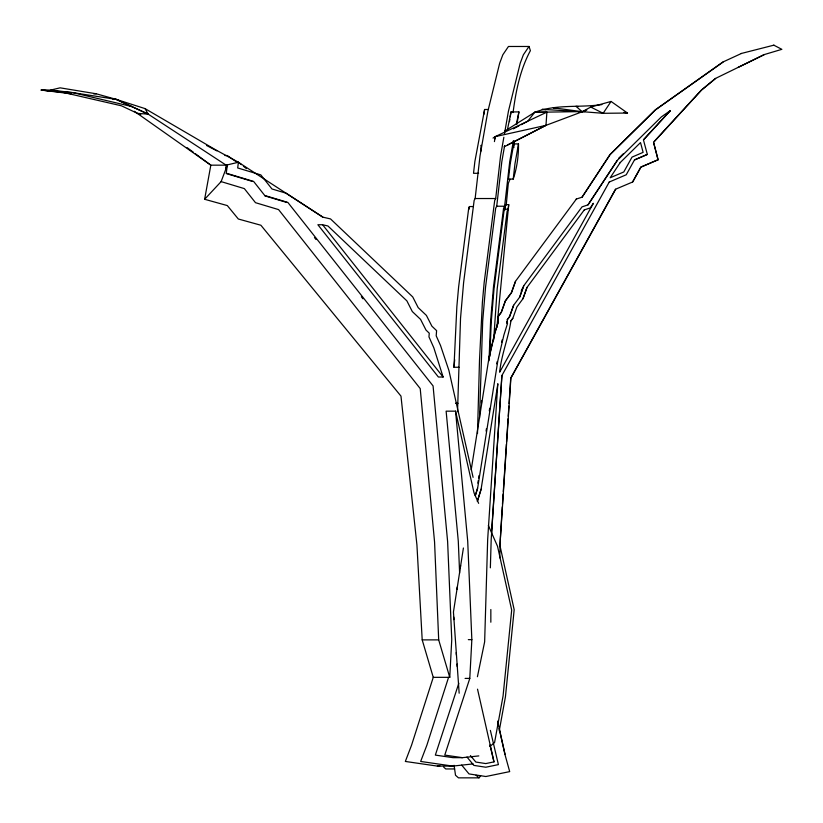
<?xml version="1.0" encoding="UTF-8"?>
<svg xmlns="http://www.w3.org/2000/svg" width="823" height="823" viewBox="0 0 823 823"><rect width="100%" height="100%" fill="white"/><g stroke="black" fill="none" stroke-linecap="round" stroke-linejoin="round"><path stroke-width="1.23" d="M481.476 403.26L481.506 400.739M459.028 367.264L453.967 367.264L456.868 306.413L458.627 286.898L468.76 207.869L469.449 206.552L473.246 206.552M457.526 411.726L460.53 318.306L463.596 282.731L474.151 200.431L475.138 198.528L480.025 155.866L487.885 111.198L499.654 63.278L502.822 54.802L508.46 46.479L529.014 46.479L530.393 50.656C520.146 69.677 515.815 91.281 513.068 112.566M477.484 433.577L479.5 360.32L482.391 302.247L484.15 282.731L494.705 200.431L495.693 198.528L500.579 155.866L503.851 137.256M479.511 418.207L482.7 321.104L485.56 287.083L495.683 208.219L496.722 206.223L501.814 161.709L504.653 145.558M490.837 609.504L490.837 622.219M477.422 676.722L484.644 641.837L487.669 539.435L497.792 383.93M490.354 567.829L491.187 539.6L501.937 375.463L609.226 182.058M499.962 545.135L502.287 506.845M499.746 557.891L500.271 540.032L510.888 378.117L615.655 189.249M489.016 360.803L490.601 321.104L493.471 287.083L503.583 208.219L504.622 206.223L509.715 161.709L513.439 140.599M489.839 356.431L491.238 322.194L494.026 288.791L503.974 211.244L505.024 209.227L505.548 204.639L508.717 204.639L496.897 327.287M493.677 339.95L497.185 288.791L507.133 211.244L508.182 209.227L508.717 204.639M473.122 763.909L452.691 766.1L437.383 766.1L405.338 761.45L411.562 745.175L433.258 677.339L449.749 677.339L451.755 639.615L447.619 541.575L433.073 385.915L287.824 202.407L264.749 195.493L253.607 181.42L226.274 173.2L227.323 165.166L210.832 165.166L134.334 111.29M478.832 755.905L462.433 757.664L444.77 755.103L469.789 678.409L471.846 639.646L467.711 541.174L455.551 411.161L446.128 411.161L458.288 541.174L459.625 573.147M491.547 533.211L501.886 375.463M502.462 504.283L503.131 494.067M503.295 491.516L506.392 444.276M506.557 441.725L508.058 418.794M508.223 416.253L508.892 406.078M509.056 403.537L510.723 378.117L615.491 189.249L632.722 181.955L640.963 167.1L658.143 159.724L653.555 142.358L701.556 90.067L715.64 78.442M480.755 151.453L481.167 145.27L481.28 145.856M504.149 146.803L545.978 125.353L546.894 112.144L534.713 112.309L504.787 131.094M453.967 367.264L454.697 359.754M469.203 209.083L469.449 206.552M505.055 209.752L505.548 204.639M506.217 205.112L508.305 183.395L510.003 179.219M513.223 179.085L514.941 163.993L518.48 143.912L513.737 143.912L510.198 163.993L508.47 179.085L513.223 179.085C516.998 167.82 518.675 155.681 518.48 143.912M225.697 168.612L226.15 165.166L148.171 114.13L116.238 99.388L96.25 93.791L60.11 87.835L50.789 90.057L41.15 90.057L71.19 93.781M50.789 90.057L72.794 92.629L116.238 99.388L145.033 108.605L214.824 149.364L238.423 162.254L237.682 167.954L260.829 174.908L271.96 188.971L286.157 193.22L322.832 217.138L330.537 218.928L412.735 296.928L418.166 307.596L426.407 315.415L431.88 326.155L436.601 330.64L436.2 335.825L440.542 345.547L448.905 370.443L473.091 477.34M494.818 139.097L495.179 136.649L546.894 112.144M494.428 141.607L495.179 136.649L545.978 125.353L586.82 110.025M456.899 589.422L457.29 586.912M460.211 568.086L460.602 565.576M463.411 548.005L453.442 612.014L459.162 693.213M483.821 114.469L484.613 109.49L488.409 109.49M509.468 121.67L509.849 119.232M510.239 116.794L511.021 111.918L518.922 111.918L516.978 124.108M471.209 469.851L488.79 358.982L494.983 332.718L498.193 322.462L497.894 316.978L501.382 312.256L505.435 300.92L511.525 292.669L515.548 281.404M477.834 483.132L478.235 480.601M478.636 478.06L479.037 475.529M486.074 431.129L486.475 428.598M489.294 410.831L489.695 408.301M496.753 363.828L497.082 361.729M477.556 488.296L475.283 495.652L477.607 488.296L497.833 360.752L503.871 335.136L507.472 323.614L507.215 319.777L509.55 316.608L513.603 305.271L519.755 297.021L523.767 285.756L582.036 206.871L588.003 204.886L617.332 160.382M497.853 383.93L481.116 489.109L477.33 501.372L481.177 489.109M504.509 133.532L508.439 111.198L520.208 63.278L523.377 54.802L529.014 46.479M507.493 129.417L511.021 111.918M516.278 124.448L518.922 111.918M433.258 677.339L422.199 639.883L416.922 544.877L400.976 396.11L260.881 225.235L238.331 219.011L227.313 205.575L204.629 199.279L210.832 165.166L195.411 153.767M499.232 730.834L505.445 696.762L514.18 609.699L499.973 545.711M488.646 358.982L494.839 332.718L498.049 322.462L497.75 316.978L501.238 312.256L505.291 300.92L511.381 292.669L515.404 281.404L576.347 199.094M501.567 342.358L502.143 339.92M484.613 109.49L474.881 161.462L473.523 173.303L478.585 173.303M448.566 677.339L426.88 745.175L420.656 761.45L452.691 766.1M458.823 683.234L435.346 755.103L453.01 757.664L462.433 757.664M521.206 291.198L522.019 288.945M519.694 297.021L523.716 285.756M584.248 209.916L590.328 207.9L593.362 203.312L499.654 372.202C501.402 354.713 508.439 337.924 510.918 320.867L512.832 318.316L516.875 306.979L522.975 298.718L526.967 287.464L584.268 209.916M522.975 298.718L526.987 287.464M513.655 305.271L509.602 316.608L507.266 319.777M204.629 199.279L221.12 181.616L227.323 165.166M643.483 139.859L670.354 110.591L643.432 139.859L647.331 154.426L634.482 159.919L626.241 174.764L609.174 182.058M632.568 181.955L640.808 167.1L658.143 159.724M576.203 199.094L582.046 197.201L610.162 154.539L655.458 109.871L723.191 61.951M620.151 162.666L610.182 177.758L623.793 171.956L632.023 157.111L643.113 152.358L640.52 142.574L620.12 162.666M578.497 112.319L582.18 111.702L590.77 107.072L603.136 113.296L627.507 113.049L611.067 101.445L603.136 113.296L579.793 111.486M510.918 320.867L512.801 318.316M454.08 765.308L455.51 775.245L458.462 777.848L479.017 777.848L480.663 775.883M654.264 141.422L701.402 90.067L715.496 78.442L764.341 54.596M618.587 158.355L623.134 153.911M489.942 746.471L494.572 742.552L503.069 695.949L511.69 610.049L497.534 546.328L488.348 525.424M670.354 110.591L661.353 116.917L617.281 160.382L588.003 204.886M493.039 138.069L495.179 136.649M513.357 128.841L518.891 125.909M521.103 124.736L527.738 121.218L534.713 112.309C555.885 103.976 579.701 107.844 601.891 104.583M507.616 144.951L545.978 125.353M738.19 67.352L764.197 54.596L781.85 49.329L773.785 45.152M741.441 53.474L723.047 61.951L655.314 109.871L610.018 154.539L582.046 197.201M634.533 159.919L647.331 154.426M590.77 107.072L611.067 101.445M741.297 53.474L773.929 45.152M226.15 165.166L238.423 162.254L322.832 217.138M437.383 766.1L439.935 765.822M584.649 111.547L534.713 112.309L538.551 112.216M93.74 93.915L96.25 93.791M653.555 142.358L657.989 159.724M224.916 155.537L227.271 155.537L236.458 161.884M475.138 198.528L495.693 198.528M496.722 206.223L504.622 206.223M505.024 209.227L508.182 209.227M322.585 224.73L317.873 224.73L438.402 377.027L443.113 377.027L433.814 347.738L428.968 336.874L429.256 333.171L426.026 330.105L420.553 319.365L412.302 311.547L406.881 300.868L327.945 225.986L322.585 224.73L443.113 377.027M455.51 403.291L458.041 403.291M468.318 639.646L471.846 639.646M422.199 639.883L438.69 639.883L449.749 677.339M465.077 678.409L469.789 678.409M454.625 768.949L445.768 768.949L443.659 767.087M578.548 111.702L582.18 111.702L575.966 106.321L578.435 106.579M132.05 106.599L72.794 92.629L41.15 90.057L62.805 92.32L121.423 105.807L137.534 113.389L148.171 114.13L145.033 108.605M557.068 108.163L553.344 107.803L582.18 111.702L542.192 109.346L545.834 109.788M112.484 98.914L116.238 99.388L148.171 114.13M623.875 112.37L627.507 113.049M226.284 173.56L252.435 181.42M221.12 181.616L244.349 188.611L255.49 202.684L278.575 209.598L420.214 388.569L434.565 542.007L438.69 639.883M264.78 195.853L286.651 202.407M137.534 113.389L140.743 114.736M206.676 145.527L216.881 150.866M187.181 147.687L193.354 152.245M238.423 162.254L241.427 164.641M243.433 166.236L246.437 168.622M476.064 775.245L479.017 777.848M470.427 755.576L475.848 762.057L485.776 763.579L494.016 761.872L477.525 689.17M467.001 757.057L473.883 765.4L485.807 767.221L498.399 764.618L490.374 730.392M461.713 765.092L468.997 773.918L485.848 776.521L509.694 771.614L504.941 754.434L499.129 728.52M314.468 237.549L316.053 239.565M361.369 296.805L362.953 298.811M478.636 503.347L474.038 492.895L455.551 411.161M493.944 761.872L489.983 745.062M497.617 721.113L505.085 754.434M453.74 617.085L453.915 619.626M456.23 652.608L456.415 655.149M457.043 664.027L457.218 666.568M506.773 321.608L506.875 323.573M514.262 141.186L514.426 144.827M513.737 143.912L513.902 147.574"/></g></svg>
